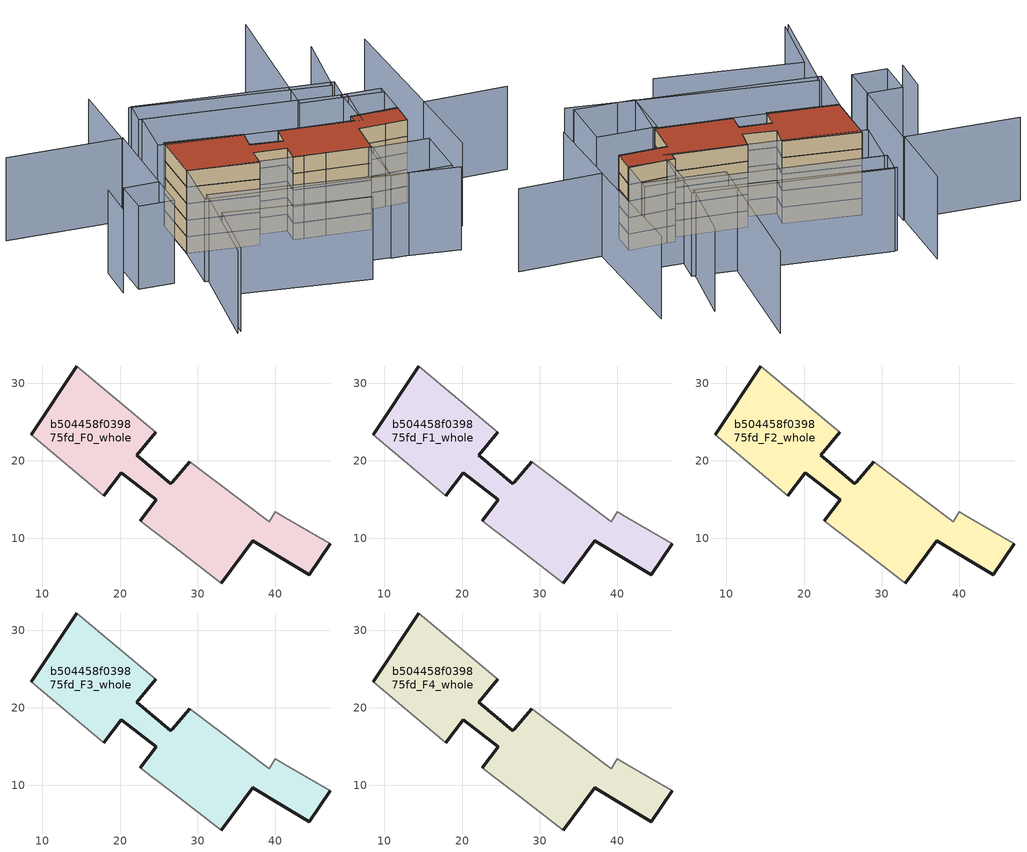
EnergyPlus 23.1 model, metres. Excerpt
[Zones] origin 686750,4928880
b504458f039875fd_F0_whole
 floor ground (EU_floor_Construction): 44.42,5.28 47.11,9.31 41.31,12.66 40,13.43 39.22,12.15 28.98,19.87 26.73,17.21 26.56,17.01 22.15,20.69 24.63,23.66 14.45,32.21 8.55,23.32 17.89,15.49 20.16,18.45 24.68,14.96 22.61,12.28 24.11,11.12 26.97,8.92 33.06,4.23 37.11,9.68 41.19,7.22 z0
 wall outside (EU_wall_Construction): 47.11,9.31 44.42,5.28 41.19,7.22 37.11,9.68 33.06,4.23 / 22.61,12.28 24.68,14.96 20.16,18.45 17.89,15.49 / 8.55,23.32 14.45,32.21 / 24.63,23.66 22.15,20.69 26.56,17.01 26.73,17.21 28.98,19.87 z0:3
 wall adiabatic (EU_wall_Construction): 33.06,4.23 26.97,8.92 24.11,11.12 22.61,12.28 / 17.89,15.49 8.55,23.32 / 14.45,32.21 24.63,23.66 / 28.98,19.87 39.22,12.15 40,13.43 41.31,12.66 47.11,9.31 z0:3
b504458f039875fd_F1_whole
 floor to b504458f039875fd_F0_whole (EU_floor_Construction): 44.42,5.28 47.11,9.31 41.31,12.66 40,13.43 39.22,12.15 28.98,19.87 26.73,17.21 26.56,17.01 22.15,20.69 24.63,23.66 14.45,32.21 8.55,23.32 17.89,15.49 20.16,18.45 24.68,14.96 22.61,12.28 24.11,11.12 26.97,8.92 33.06,4.23 37.11,9.68 41.19,7.22 z3
 wall outside (EU_wall_Construction): 47.11,9.31 44.42,5.28 41.19,7.22 37.11,9.68 33.06,4.23 / 22.61,12.28 24.68,14.96 20.16,18.45 17.89,15.49 / 8.55,23.32 14.45,32.21 / 24.63,23.66 22.15,20.69 26.56,17.01 26.73,17.21 28.98,19.87 z3:6
 wall adiabatic (EU_wall_Construction): 33.06,4.23 26.97,8.92 24.11,11.12 22.61,12.28 / 17.89,15.49 8.55,23.32 / 14.45,32.21 24.63,23.66 / 28.98,19.87 39.22,12.15 40,13.43 41.31,12.66 47.11,9.31 z3:6
b504458f039875fd_F2_whole
 floor to b504458f039875fd_F1_whole (EU_floor_Construction): 44.42,5.28 47.11,9.31 41.31,12.66 40,13.43 39.22,12.15 28.98,19.87 26.73,17.21 26.56,17.01 22.15,20.69 24.63,23.66 14.45,32.21 8.55,23.32 17.89,15.49 20.16,18.45 24.68,14.96 22.61,12.28 24.11,11.12 26.97,8.92 33.06,4.23 37.11,9.68 41.19,7.22 z6
 wall outside (EU_wall_Construction): 47.11,9.31 44.42,5.28 41.19,7.22 37.11,9.68 33.06,4.23 / 22.61,12.28 24.68,14.96 20.16,18.45 17.89,15.49 / 8.55,23.32 14.45,32.21 / 24.63,23.66 22.15,20.69 26.56,17.01 26.73,17.21 28.98,19.87 z6:9
 wall adiabatic (EU_wall_Construction): 33.06,4.23 26.97,8.92 24.11,11.12 22.61,12.28 / 17.89,15.49 8.55,23.32 / 14.45,32.21 24.63,23.66 / 28.98,19.87 39.22,12.15 40,13.43 41.31,12.66 47.11,9.31 z6:9
b504458f039875fd_F3_whole
 floor to b504458f039875fd_F2_whole (EU_floor_Construction): 44.42,5.28 47.11,9.31 41.31,12.66 40,13.43 39.22,12.15 28.98,19.87 26.73,17.21 26.56,17.01 22.15,20.69 24.63,23.66 14.45,32.21 8.55,23.32 17.89,15.49 20.16,18.45 24.68,14.96 22.61,12.28 24.11,11.12 26.97,8.92 33.06,4.23 37.11,9.68 41.19,7.22 z9
 wall outside (EU_wall_Construction): 47.11,9.31 44.42,5.28 41.19,7.22 37.11,9.68 33.06,4.23 / 22.61,12.28 24.68,14.96 20.16,18.45 17.89,15.49 / 8.55,23.32 14.45,32.21 / 24.63,23.66 22.15,20.69 26.56,17.01 26.73,17.21 28.98,19.87 z9:12
 wall adiabatic (EU_wall_Construction): 33.06,4.23 26.97,8.92 24.11,11.12 22.61,12.28 / 17.89,15.49 8.55,23.32 / 14.45,32.21 24.63,23.66 / 28.98,19.87 39.22,12.15 40,13.43 41.31,12.66 47.11,9.31 z9:12
b504458f039875fd_F4_whole
 floor to b504458f039875fd_F3_whole (EU_floor_Construction): 44.42,5.28 47.11,9.31 41.31,12.66 40,13.43 39.22,12.15 28.98,19.87 26.73,17.21 26.56,17.01 22.15,20.69 24.63,23.66 14.45,32.21 8.55,23.32 17.89,15.49 20.16,18.45 24.68,14.96 22.61,12.28 24.11,11.12 26.97,8.92 33.06,4.23 37.11,9.68 41.19,7.22 z12
 wall outside (EU_wall_Construction): 47.11,9.31 44.42,5.28 41.19,7.22 37.11,9.68 33.06,4.23 / 22.61,12.28 24.68,14.96 20.16,18.45 17.89,15.49 / 8.55,23.32 14.45,32.21 / 24.63,23.66 22.15,20.69 26.56,17.01 26.73,17.21 28.98,19.87 z12:15
 wall adiabatic (EU_wall_Construction): 33.06,4.23 26.97,8.92 24.11,11.12 22.61,12.28 / 17.89,15.49 8.55,23.32 / 14.45,32.21 24.63,23.66 / 28.98,19.87 39.22,12.15 40,13.43 41.31,12.66 47.11,9.31 z12:15
 roof outside (EU_roof_Construction): 40,13.43 41.31,12.66 47.11,9.31 44.42,5.28 41.19,7.22 37.11,9.68 33.06,4.23 26.97,8.92 24.11,11.12 22.61,12.28 24.68,14.96 20.16,18.45 17.89,15.49 8.55,23.32 14.45,32.21 24.63,23.66 22.15,20.69 26.56,17.01 26.73,17.21 28.98,19.87 39.22,12.15 z15
shading: 42.85,-6.84 51.2,6.92 / -9.94,-0.28 3.37,15.52 / 3.37,15.52 35.74,-11.77 / -4.7,29.37 -8.95,23.34 / -9.02,-0.22 -0.41,9.83 / -0.41,9.83 18.68,-6.54 / 63.67,-0.64 51.2,6.86 / 51.2,6.86 63.85,27.89 / 50.41,14.25 38.98,22.84 / 38.98,22.84 56.84,46.59 / 56.49,33.31 47.27,22.38 / 47.27,22.38 21.38,44.21 / 12.06,38.62 2.54,24.47 / 20.13,51.38 11.83,38.72 / 11.83,38.72 -4.9,49.68 / 35.39,-10.29 26.59,-4.51 / 26.59,-4.51 32.36,4.28 / 32.36,4.28 41.16,-1.51 / 41.16,-1.51 35.39,-10.29 / 8.55,23.32 33.24,4.08 / 33.24,4.08 26.69,-4.32 / 26.69,-4.32 2,14.91 / 2,14.91 8.55,23.32 / 51.16,15.36 46.87,8.95 / 46.87,8.95 41.13,12.79 / 41.13,12.79 45.41,19.2 / 45.41,19.2 51.16,15.36 / 2.61,24.58 -1.22,18.69 / -1.22,18.69 -6.42,22.08 / -6.42,22.08 -2.59,27.96 / -2.59,27.96 2.61,24.58 / 19.27,40.08 46.1,18.67 / 46.1,18.67 40.02,11.05 / 40.02,11.05 13.2,32.46 / 13.2,32.46 19.27,40.08 / 45.5,19.13 18.88,40.38 / 18.88,40.38 21.9,44.17 / 21.9,44.17 48.52,22.92 / 48.52,22.92 45.5,19.13 z0:15
[Building]
EU S2 Campaign: North Axis=0; Terrain=City; Solar Distribution=FullExterior
[Site:Location]
Bologna: Latitude=44.5; Longitude=11.25; Time Zone=1; Elevation=37
[SizingPeriod:WeatherFileDays]
AnnualSizingPeriod: Begin Month=1; Begin Day of Month=1; End Month=12; End Day of Month=31; Day of Week for Start Day=Monday; Use Weather File Daylight Saving Period=No; Use Weather File Rain and Snow Indicators=No
[MATERIAL]
EU_InternalMass_Material: Roughness=MediumRough; Thickness=0.1; Conductivity=1; Density=1800; Specific Heat=900; Thermal Absorptance=0.9; Solar Absorptance=0.7; Visible Absorptance=0.7
[MATERIAL:NOMASS] Roughness=MediumRough; Thermal Absorptance=0.9; Solar Absorptance=0.7; Visible Absorptance=0.7
Name | Thermal Resistance
EU_wall_NoMass | 0.905828
EU_roof_NoMass | 0.37593
EU_floor_NoMass | 0.67114
[CONSTRUCTION]
EU_wall_Construction: EU_wall_NoMass
EU_roof_Construction: EU_roof_NoMass
EU_floor_Construction: EU_floor_NoMass
EU_InternalMass_Construction: EU_InternalMass_Material
[ZONE] Type=1; Multiplier=1; Ceiling Height=autocalculate; Floor Area=autocalculate; Part of Total Floor Area=Yes
Name | Volume
b504458f039875fd_F0_whole | 959.743
b504458f039875fd_F1_whole; b504458f039875fd_F2_whole; b504458f039875fd_F3_whole; b504458f039875fd_F4_whole | 959.741
[INTERNALMASS] Construction=EU_InternalMass_Construction; Surface Area=319.913
Name | Zone or ZoneList
b504458f039875fd_F0_whole_EU_InternalMass | b504458f039875fd_F0_whole
b504458f039875fd_F1_whole_EU_InternalMass | b504458f039875fd_F1_whole
b504458f039875fd_F2_whole_EU_InternalMass | b504458f039875fd_F2_whole
b504458f039875fd_F3_whole_EU_InternalMass | b504458f039875fd_F3_whole
b504458f039875fd_F4_whole_EU_InternalMass | b504458f039875fd_F4_whole
[OTHEREQUIPMENT] Fuel Type=Electricity; Design Level Calculation Method=Watts/Area; Power per Zone Floor Area=1; Fraction Latent=0; Fraction Radiant=0; Fraction Lost=0; Carbon Dioxide Generation Rate=0; EndUse Subcategory=EU_Step8_InternalGains
Name | Zone or ZoneList or Space or SpaceList | Schedule
EU_Step8_InternalGain_b504458f039875fd_F0_whole_f000 | b504458f039875fd_F0_whole | EU_Step8_GainSchedule_b504458f039875fd_F0_whole_f000
EU_Step8_InternalGain_b504458f039875fd_F1_whole_f000 | b504458f039875fd_F1_whole | EU_Step8_GainSchedule_b504458f039875fd_F1_whole_f000
EU_Step8_InternalGain_b504458f039875fd_F2_whole_f000 | b504458f039875fd_F2_whole | EU_Step8_GainSchedule_b504458f039875fd_F2_whole_f000
EU_Step8_InternalGain_b504458f039875fd_F3_whole_f000 | b504458f039875fd_F3_whole | EU_Step8_GainSchedule_b504458f039875fd_F3_whole_f000
EU_Step8_InternalGain_b504458f039875fd_F4_whole_f000 | b504458f039875fd_F4_whole | EU_Step8_GainSchedule_b504458f039875fd_F4_whole_f000
[ZONEVENTILATION:DESIGNFLOWRATE] Schedule=EU_AlwaysOn; Design Flow Rate Calculation Method=AirChanges/Hour; Air Changes per Hour=0.73129; Ventilation Type=Natural; Fan Pressure Rise=0; Fan Total Efficiency=1; Constant Term Coefficient=1; Temperature Term Coefficient=0; Velocity Term Coefficient=0; Velocity Squared Term Coefficient=0; Minimum Indoor Temperature=-100; Maximum Indoor Temperature=100; Delta Temperature=-100; Minimum Outdoor Temperature=-100; Maximum Outdoor Temperature=100; Maximum Wind Speed=40
Name | Zone or ZoneList or Space or SpaceList
EU_ConstantAir_b504458f039875fd_F0_whole | b504458f039875fd_F0_whole
EU_ConstantAir_b504458f039875fd_F1_whole | b504458f039875fd_F1_whole
EU_ConstantAir_b504458f039875fd_F2_whole | b504458f039875fd_F2_whole
EU_ConstantAir_b504458f039875fd_F3_whole | b504458f039875fd_F3_whole
EU_ConstantAir_b504458f039875fd_F4_whole | b504458f039875fd_F4_whole
[HVACTEMPLATE:THERMOSTAT] Constant Heating Setpoint=20; Constant Cooling Setpoint=50
EU_HeatOnly_b504458f039875fd_F0_whole; EU_HeatOnly_b504458f039875fd_F1_whole; EU_HeatOnly_b504458f039875fd_F2_whole; EU_HeatOnly_b504458f039875fd_F3_whole; EU_HeatOnly_b504458f039875fd_F4_whole
[HVACTEMPLATE:ZONE:IDEALLOADSAIRSYSTEM] System Availability Schedule=EU_AlwaysOn; Maximum Heating Supply Air Temperature=50; Minimum Cooling Supply Air Temperature=13; Maximum Heating Supply Air Humidity Ratio=0.0156; Minimum Cooling Supply Air Humidity Ratio=0.0077; Heating Limit=NoLimit; Cooling Limit=NoLimit; Heating Availability Schedule=EU_AlwaysOn; Cooling Availability Schedule=EU_CoolingOff; Dehumidification Control Type=ConstantSensibleHeatRatio; Cooling Sensible Heat Ratio=0.7; Dehumidification Setpoint=60; Humidification Control Type=None; Humidification Setpoint=30; Outdoor Air Method=None; Outdoor Air Flow Rate per Person=0.00944; Outdoor Air Flow Rate per Zone Floor Area=0; Outdoor Air Flow Rate per Zone=0; Demand Controlled Ventilation Type=None; Outdoor Air Economizer Type=NoEconomizer; Heat Recovery Type=None; Sensible Heat Recovery Effectiveness=0.7; Latent Heat Recovery Effectiveness=0.65
Name | Template Thermostat
b504458f039875fd_F0_whole | EU_HeatOnly_b504458f039875fd_F0_whole
b504458f039875fd_F1_whole | EU_HeatOnly_b504458f039875fd_F1_whole
b504458f039875fd_F2_whole | EU_HeatOnly_b504458f039875fd_F2_whole
b504458f039875fd_F3_whole | EU_HeatOnly_b504458f039875fd_F3_whole
b504458f039875fd_F4_whole | EU_HeatOnly_b504458f039875fd_F4_whole
[SIZING:ZONE] Zone Cooling Design Supply Air Temperature Input Method=SupplyAirTemperature; Zone Cooling Design Supply Air Temperature=13; Zone Heating Design Supply Air Temperature Input Method=SupplyAirTemperature; Zone Heating Design Supply Air Temperature=50; Zone Cooling Design Supply Air Humidity Ratio=0.008; Zone Heating Design Supply Air Humidity Ratio=0.008; Cooling Design Air Flow Method=DesignDay; Cooling Design Air Flow Rate=0; Cooling Minimum Air Flow per Zone Floor Area=0.000762; Cooling Minimum Air Flow=0; Cooling Minimum Air Flow Fraction=0.2; Heating Design Air Flow Method=DesignDay; Heating Design Air Flow Rate=0; Heating Maximum Air Flow per Zone Floor Area=0.002032; Heating Maximum Air Flow=0.141576; Heating Maximum Air Flow Fraction=0.3; Account for Dedicated Outdoor Air System=No; Dedicated Outdoor Air System Control Strategy=NeutralSupplyAir; Dedicated Outdoor Air Low Setpoint Temperature for Design=autosize; Dedicated Outdoor Air High Setpoint Temperature for Design=autosize; Zone Load Sizing Method=Sensible Load Only No Latent Load; Zone Latent Cooling Design Supply Air Humidity Ratio Input Method=HumidityRatioDifference; Zone Cooling Design Supply Air Humidity Ratio Difference=0.005; Zone Latent Heating Design Supply Air Humidity Ratio Input Method=HumidityRatioDifference; Zone Humidification Design Supply Air Humidity Ratio Difference=0.005
b504458f039875fd_F0_whole; b504458f039875fd_F1_whole; b504458f039875fd_F2_whole; b504458f039875fd_F3_whole; b504458f039875fd_F4_whole
[SCHEDULE:CONSTANT]
Name | Hourly Value
EU_AlwaysOn | 1
EU_CoolingOff | 0
[SCHEDULE:FILE] Column Number=1; Rows to Skip at Top=0; Number of Hours of Data=8760; Column Separator=Comma; Interpolate to Timestep=No; Minutes per Item=60; Adjust Schedule for Daylight Savings=Yes
Name | File
EU_Step8_GainSchedule_b504458f039875fd_F0_whole_f000 | ../../schedules/b504458f039875fd/b504458f039875fd_F0_whole_f000_gain.csv
EU_Step8_GainSchedule_b504458f039875fd_F1_whole_f000 | ../../schedules/b504458f039875fd/b504458f039875fd_F1_whole_f000_gain.csv
EU_Step8_GainSchedule_b504458f039875fd_F2_whole_f000 | ../../schedules/b504458f039875fd/b504458f039875fd_F2_whole_f000_gain.csv
EU_Step8_GainSchedule_b504458f039875fd_F3_whole_f000 | ../../schedules/b504458f039875fd/b504458f039875fd_F3_whole_f000_gain.csv
EU_Step8_GainSchedule_b504458f039875fd_F4_whole_f000 | ../../schedules/b504458f039875fd/b504458f039875fd_F4_whole_f000_gain.csv
